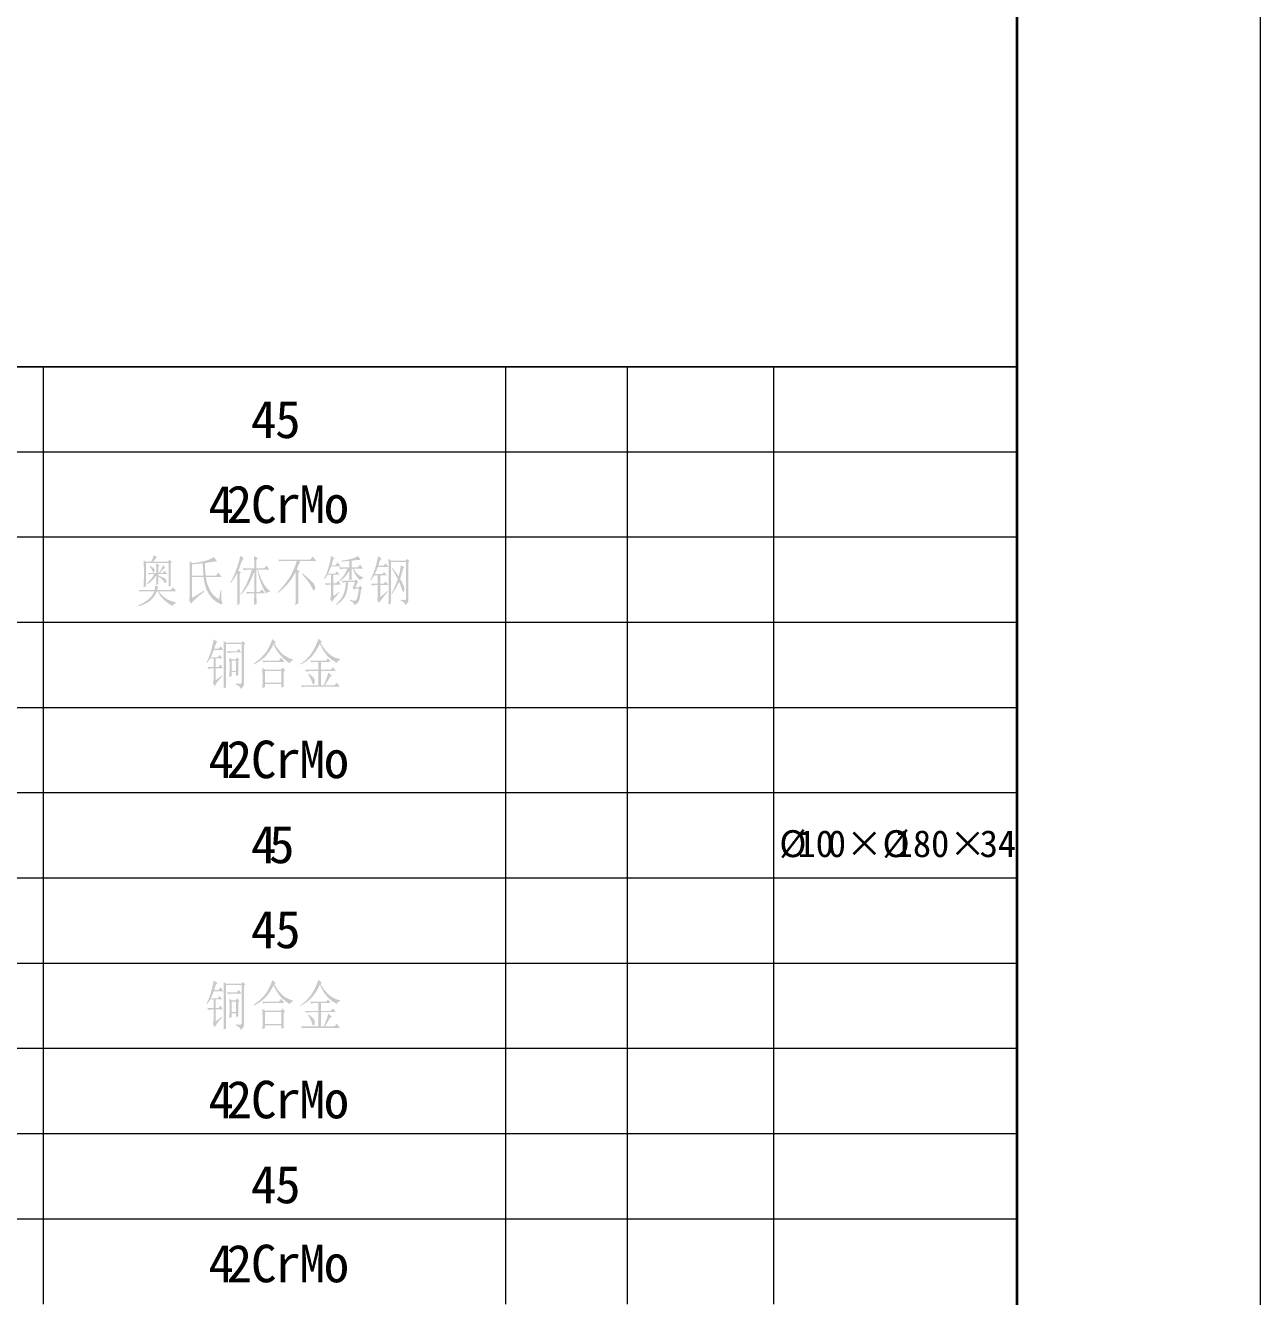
# Model space of a CAD drawing. Header units: millimetres. Extents: x -594 to 6367, y -2099 to 456.
# Drawn here: x 493 to 594.5, y -112.9 to -8.4 of the extents above; entities that cross this region are included whole.
import ezdxf

# ---------------------------------------------------------------- set-up
doc = ezdxf.new("R2010")
doc.units = ezdxf.units.MM
doc.layers.get('0').update_dxf_attribs({"lineweight": 35})
doc.layers.add('粗实线层', color=7, linetype='Continuous', lineweight=35)
doc.layers.add('细实线层', color=7, linetype='Continuous', lineweight=18)
doc.styles.get("Standard").update_dxf_attribs({"font": 'txt.shx'})

# ---------------------------------------------------------------- blocks, each defined once
blk = doc.blocks.new('$CAXA_FRAME_13B17AC1$')
at = {"layer": '粗实线层'}
blk.add_line((574.5, -400.5), (574.5, 400.5), dxfattribs=at)
at = {"layer": '细实线层'}
blk.add_line((594.5, -420.5), (594.5, 420.5), dxfattribs=at)

msp = doc.modelspace()

# ---------------------------------------------------------------- hatches: boundary and pattern name
h = msp.add_hatch(color=0)
h.paths.add_polyline_path([(502.72, -54.6), (502.74, -53.95), (502.75, -53.35), (502.74, -52.82), (502.72, -52.35), (502.93, -52.48), (503.34, -52.48), (503.48, -52.19), (503.55, -51.93), (503.81, -52.11), (503.67, -52.26), (503.48, -52.48), (504.73, -52.48), (504.84, -52.3), (505.03, -52.49), (504.94, -52.62), (504.94, -53.05), (504.94, -53.45), (504.95, -53.89), (504.96, -54.43), (504.77, -54.54), (504.77, -52.58), (502.93, -52.58), (502.93, -54.47)])
h.paths.add_polyline_path([(503.76, -53.39), (503.76, -52.95), (503.75, -52.62), (504.02, -52.76), (503.93, -52.88), (503.93, -53.39), (503.99, -53.39), (504.11, -53.19), (504.2, -53.02), (504.26, -52.87), (504.31, -52.76), (504.51, -52.97), (504.45, -53.01), (504.35, -53.09), (504.22, -53.22), (504.06, -53.39), (504.29, -53.39), (504.45, -53.21), (504.68, -53.49), (503.93, -53.49), (503.93, -53.6), (504.25, -53.73), (504.47, -53.84), (504.54, -53.9), (504.58, -53.97), (504.6, -54.05), (504.59, -54.14), (504.56, -54.21), (504.51, -54.22), (504.46, -54.19), (504.39, -54.1), (504.21, -53.89), (503.93, -53.67), (503.93, -54.04), (503.94, -54.3), (503.75, -54.39), (503.76, -54.04), (503.76, -53.6), (503.59, -53.83), (503.41, -54.03), (503.23, -54.19), (503.03, -54.32), (503, -54.26), (503.34, -53.9), (503.6, -53.49), (503.33, -53.49), (503.16, -53.53), (503.05, -53.39)])
h.paths.add_polyline_path([(503.25, -52.81), (503.44, -52.92), (503.57, -53.02), (503.63, -53.14), (503.6, -53.29), (503.56, -53.35), (503.53, -53.36), (503.49, -53.33), (503.46, -53.26), (503.36, -53.06), (503.21, -52.85)])
h.paths.add_polyline_path([(503.94, -54.54), (503.88, -54.64), (503.83, -54.79), (504.93, -54.79), (505.15, -54.57), (505.39, -54.9), (503.95, -54.9), (504.09, -55.08), (504.25, -55.25), (504.43, -55.4), (504.63, -55.54), (505.03, -55.72), (505.4, -55.82), (505.4, -55.86), (505.23, -55.94), (505.12, -56.1), (504.97, -56.03), (504.82, -55.94), (504.65, -55.82), (504.48, -55.68), (504.3, -55.52), (504.14, -55.34), (504, -55.13), (503.88, -54.9), (503.81, -54.9), (503.72, -55.12), (503.59, -55.33), (503.44, -55.51), (503.26, -55.68), (503.06, -55.82), (502.83, -55.94), (502.58, -56.05), (502.3, -56.13), (502.3, -56.06), (502.71, -55.85), (503.08, -55.6), (503.4, -55.28), (503.62, -54.9), (502.59, -54.9), (502.42, -54.93), (502.31, -54.79), (503.64, -54.79), (503.67, -54.57), (503.67, -54.43)])
h = msp.add_hatch(color=0)
h.paths.add_polyline_path([(508.92, -55.57), (509.06, -54.79), (509.11, -54.81), (509.1, -55.43), (509.13, -55.7), (509.19, -55.89), (509.2, -55.95), (509.17, -55.97), (509.09, -55.96), (508.96, -55.92), (508.66, -55.75), (508.36, -55.49), (508.1, -55.16), (507.9, -54.78), (507.82, -54.56), (507.75, -54.32), (507.69, -54.04), (507.65, -53.74), (506.71, -53.74), (506.71, -55.44), (507.68, -54.86), (507.71, -54.93), (507.31, -55.25), (507, -55.52), (506.77, -55.74), (506.63, -55.93), (506.45, -55.62), (506.51, -55.48), (506.52, -55.27), (506.52, -52.95), (506.52, -52.71), (506.5, -52.41), (506.71, -52.58), (507.19, -52.53), (507.7, -52.42), (507.95, -52.35), (508.16, -52.27), (508.34, -52.18), (508.49, -52.09), (508.75, -52.44), (508.63, -52.45), (508.42, -52.47), (508.14, -52.52), (507.77, -52.58), (507.78, -53.09), (507.83, -53.63), (508.65, -53.63), (508.86, -53.38), (509.16, -53.74), (507.84, -53.74), (507.92, -54.17), (508.06, -54.57), (508.24, -54.92), (508.45, -55.19), (508.68, -55.4)])
h.paths.add_polyline_path([(507.64, -53.63), (507.6, -53.13), (507.58, -52.6), (507.41, -52.62), (507.21, -52.64), (506.98, -52.67), (506.71, -52.69), (506.71, -53.63)])
h = msp.add_hatch(color=0)
h.paths.add_polyline_path([(510.42, -56.06), (510.42, -55.79), (510.43, -55.56), (510.43, -55.35), (510.43, -55.18), (510.43, -53.38), (510.18, -53.82), (509.89, -54.23), (509.85, -54.18), (510, -53.91), (510.14, -53.62), (510.27, -53.31), (510.4, -52.96), (510.5, -52.64), (510.58, -52.36), (510.63, -52.14), (510.67, -51.97), (510.96, -52.21), (510.86, -52.28), (510.75, -52.56), (510.65, -52.8), (510.57, -53.02), (510.5, -53.2), (510.72, -53.35), (510.61, -53.48), (510.61, -55.92)])
h.paths.add_polyline_path([(511.99, -55.23), (512.01, -55.92), (511.78, -56.04), (511.79, -55.78), (511.8, -55.57), (511.81, -55.41), (511.81, -55.29), (511.81, -55.06), (511.58, -55.06), (511.4, -55.07), (511.25, -55.11), (511.11, -54.95), (511.81, -54.95), (511.81, -53.27), (511.58, -53.87), (511.32, -54.39), (511.02, -54.83), (510.71, -55.18), (510.67, -55.13), (510.8, -54.96), (510.93, -54.75), (511.07, -54.51), (511.21, -54.23), (511.44, -53.67), (511.62, -53.13), (511.32, -53.13), (511.14, -53.14), (510.98, -53.18), (510.86, -53.02), (511.81, -53.02), (511.81, -52.49), (511.8, -52.28), (511.78, -51.99), (512.12, -52.18), (511.99, -52.3), (511.99, -53.02), (512.63, -53.02), (512.81, -52.79), (513.07, -53.13), (512.12, -53.13), (512.22, -53.48), (512.34, -53.79), (512.47, -54.07), (512.6, -54.31), (512.74, -54.51), (512.87, -54.67), (513, -54.79), (513.12, -54.86), (513.12, -54.93), (513.02, -54.94), (512.94, -54.97), (512.88, -55.02), (512.84, -55.09), (512.73, -54.97), (512.63, -54.81), (512.52, -54.59), (512.41, -54.33), (512.2, -53.75), (512.06, -53.13), (511.99, -53.13), (511.99, -54.95), (512.27, -54.95), (512.45, -54.74), (512.7, -55.06), (511.99, -55.06)])
h = msp.add_hatch(color=0)
h.paths.add_polyline_path([(515.43, -53.41), (515.43, -55.09), (515.43, -55.34), (515.43, -55.56), (515.43, -55.75), (515.44, -55.9), (515.2, -56.03), (515.21, -55.4), (515.22, -54.86), (515.22, -53.32), (514.92, -53.83), (514.57, -54.29), (514.19, -54.69), (513.77, -55.04), (513.74, -54.97), (513.96, -54.74), (514.19, -54.49), (514.4, -54.21), (514.62, -53.91), (514.82, -53.58), (515, -53.22), (515.17, -52.83), (515.31, -52.41), (514.22, -52.41), (514.04, -52.42), (513.89, -52.46), (513.77, -52.3), (516.42, -52.3), (516.62, -52.04), (516.92, -52.41), (515.59, -52.41), (515.46, -52.74), (515.31, -53.11), (515.55, -53.28)])
h.paths.add_polyline_path([(515.72, -53.46), (515.76, -53.41), (515.97, -53.59), (516.16, -53.75), (516.32, -53.89), (516.46, -54.02), (516.57, -54.13), (516.66, -54.22), (516.72, -54.3), (516.76, -54.36), (516.83, -54.57), (516.79, -54.77), (516.74, -54.83), (516.69, -54.82), (516.62, -54.74), (516.54, -54.59), (516.43, -54.38), (516.26, -54.12), (516.02, -53.82)])
h = msp.add_hatch(color=0)
h.paths.add_polyline_path([(518.98, -52.39), (519.43, -52.32), (519.81, -52.23), (520.12, -52.12), (520.36, -52), (520.54, -52.32), (520.41, -52.32), (520.24, -52.33), (520.04, -52.36), (519.81, -52.39), (519.81, -52.93), (520.32, -52.93), (520.51, -52.72), (520.75, -53.04), (519.96, -53.04), (520.13, -53.3), (520.32, -53.51), (520.54, -53.66), (520.78, -53.76), (520.78, -53.83), (520.69, -53.84), (520.62, -53.87), (520.56, -53.93), (520.53, -54.01), (520.32, -53.81), (520.15, -53.58), (520.01, -53.32), (519.9, -53.04), (519.81, -53.04), (519.81, -53.34), (519.82, -53.58), (519.83, -53.77), (519.84, -53.9), (519.61, -53.98), (519.62, -53.57), (519.63, -53.2), (519.47, -53.46), (519.29, -53.69), (519.07, -53.9), (518.83, -54.08), (518.8, -54.02), (519, -53.81), (519.19, -53.58), (519.34, -53.32), (519.48, -53.04), (519.22, -53.04), (519.04, -53.06), (518.89, -53.09), (518.75, -52.93), (519.63, -52.93), (519.63, -52.41), (518.98, -52.46)])
h.paths.add_polyline_path([(518.99, -54.04), (520.08, -54.04), (520.18, -53.9), (520.37, -54.15), (520.27, -54.22), (520.12, -54.58), (520.41, -54.58), (520.51, -54.44), (520.71, -54.67), (520.59, -54.76), (520.54, -55.13), (520.49, -55.41), (520.45, -55.6), (520.41, -55.71), (520.34, -55.82), (520.27, -55.9), (520.17, -55.97), (520.02, -56.03), (519.99, -55.92), (519.93, -55.82), (519.82, -55.74), (519.68, -55.68), (519.69, -55.6), (519.89, -55.65), (520.05, -55.68), (520.11, -55.67), (520.16, -55.65), (520.21, -55.59), (520.26, -55.5), (520.29, -55.38), (520.33, -55.2), (520.37, -54.97), (520.41, -54.69), (520.12, -54.69), (520.05, -54.79), (519.87, -54.58), (519.92, -54.56), (519.97, -54.48), (520.02, -54.34), (520.08, -54.15), (519.53, -54.15), (519.49, -54.57), (519.42, -54.93), (519.32, -55.22), (519.2, -55.44), (518.91, -55.77), (518.55, -56.03), (518.53, -55.97), (518.87, -55.63), (519.1, -55.26), (519.19, -55.05), (519.26, -54.8), (519.31, -54.49), (519.35, -54.15), (519.25, -54.16), (519.12, -54.19)])
h.paths.add_polyline_path([(518.31, -55.3), (518.78, -54.97), (518.81, -55.02), (518.58, -55.27), (518.4, -55.48), (518.28, -55.65), (518.21, -55.78), (518.05, -55.51), (518.1, -55.42), (518.11, -55.27), (518.11, -54.36), (518.05, -54.36), (517.87, -54.37), (517.72, -54.4), (517.58, -54.25), (518.11, -54.25), (518.11, -53.55), (517.84, -53.55), (517.72, -53.72), (517.58, -53.91), (517.54, -53.88), (517.73, -53.5), (517.88, -53.06), (518.02, -52.55), (518.13, -51.99), (518.42, -52.2), (518.29, -52.3), (518.22, -52.56), (518.16, -52.76), (518.5, -52.76), (518.66, -52.51), (518.9, -52.86), (518.13, -52.86), (518, -53.18), (517.88, -53.45), (518.45, -53.45), (518.6, -53.25), (518.83, -53.55), (518.31, -53.55), (518.31, -54.25), (518.53, -54.25), (518.72, -54.04), (518.92, -54.36), (518.31, -54.36)])
h = msp.add_hatch(color=0)
h.paths.add_polyline_path([(522.84, -56), (522.85, -55.57), (522.85, -55.11), (522.86, -54.61), (522.86, -54.08), (522.86, -53.55), (522.85, -53.07), (522.85, -52.63), (522.84, -52.23), (523.05, -52.39), (524.25, -52.39), (524.37, -52.23), (524.57, -52.46), (524.47, -52.55), (524.47, -55.6), (524.46, -55.72), (524.42, -55.84), (524.34, -55.94), (524.21, -56.03), (524.17, -55.9), (524.09, -55.8), (523.97, -55.72), (523.82, -55.65), (523.82, -55.58), (523.96, -55.61), (524.08, -55.62), (524.16, -55.63), (524.21, -55.63), (524.26, -55.6), (524.28, -55.53), (524.28, -52.49), (523.04, -52.49), (523.04, -55.3), (523.04, -55.4), (523.04, -55.53), (523.04, -55.69), (523.05, -55.89)])
h.paths.add_polyline_path([(523.15, -52.97), (523.41, -53.3), (523.68, -53.67), (523.75, -53.4), (523.8, -53.16), (523.84, -52.94), (523.86, -52.74), (524.14, -52.93), (524.04, -53.06), (523.91, -53.51), (523.8, -53.88), (523.97, -54.19), (524.08, -54.43), (524.14, -54.61), (524.16, -54.75), (524.14, -54.85), (524.09, -54.93), (524.05, -54.95), (524.02, -54.92), (523.98, -54.85), (523.95, -54.74), (523.85, -54.46), (523.72, -54.12), (523.46, -54.63), (523.12, -55.13), (523.08, -55.08), (523.25, -54.76), (523.39, -54.46), (523.51, -54.17), (523.61, -53.9), (523.51, -53.71), (523.39, -53.51), (523.27, -53.28), (523.12, -53.02)])
h.paths.add_polyline_path([(522.16, -55.39), (522.76, -54.88), (522.79, -54.93), (522.55, -55.22), (522.35, -55.46), (522.19, -55.68), (522.07, -55.86), (521.91, -55.6), (521.95, -55.49), (521.96, -55.34), (521.96, -54.39), (521.85, -54.39), (521.68, -54.4), (521.52, -54.44), (521.39, -54.29), (521.96, -54.29), (521.96, -53.59), (521.68, -53.59), (521.39, -54.01), (521.35, -53.97), (521.55, -53.54), (521.73, -53.07), (521.88, -52.56), (521.99, -52.02), (522.27, -52.21), (522.16, -52.34), (522.08, -52.55), (522.01, -52.79), (522.45, -52.79), (522.61, -52.6), (522.83, -52.9), (521.98, -52.9), (521.84, -53.22), (521.73, -53.48), (522.35, -53.48), (522.49, -53.31), (522.7, -53.59), (522.16, -53.59), (522.16, -54.29), (522.45, -54.29), (522.61, -54.09), (522.83, -54.39), (522.16, -54.39)])
h = msp.add_hatch(color=0)
h.paths.add_polyline_path([(509.97, -60.6), (509.97, -61.44), (510.32, -61.44), (510.32, -60.6)])
h.paths.add_polyline_path([(509.3, -62.91), (509.3, -62.35), (509.31, -61.83), (509.31, -61.34), (509.31, -60.88), (509.31, -59.96), (509.3, -58.97), (509.5, -59.12), (510.77, -59.12), (510.87, -58.97), (511.08, -59.18), (510.98, -59.28), (510.98, -62.44), (510.96, -62.6), (510.9, -62.73), (510.81, -62.84), (510.68, -62.91), (510.65, -62.8), (510.57, -62.7), (510.46, -62.62), (510.3, -62.56), (510.3, -62.48), (510.45, -62.49), (510.62, -62.5), (510.7, -62.49), (510.75, -62.46), (510.78, -62.4), (510.79, -62.31), (510.79, -59.23), (509.49, -59.23), (509.49, -62.79)])
h.paths.add_polyline_path([(509.55, -59.83), (510.38, -59.83), (510.55, -59.63), (510.75, -59.93), (510.01, -59.93), (509.83, -59.94), (509.67, -59.98)])
h.paths.add_polyline_path([(509.77, -60.35), (509.97, -60.49), (510.3, -60.49), (510.4, -60.32), (510.59, -60.53), (510.5, -60.63), (510.5, -61.03), (510.5, -61.36), (510.5, -61.61), (510.51, -61.78), (510.32, -61.88), (510.32, -61.54), (509.97, -61.54), (509.97, -61.86), (509.77, -61.95), (509.78, -61.55), (509.78, -61.12), (509.78, -60.71)])
h.paths.add_polyline_path([(508.65, -62.21), (509.16, -61.82), (509.19, -61.88), (508.95, -62.15), (508.76, -62.37), (508.65, -62.56), (508.59, -62.7), (508.41, -62.42), (508.45, -62.33), (508.47, -62.17), (508.47, -61.23), (508.41, -61.23), (508.23, -61.25), (508.08, -61.28), (507.94, -61.12), (508.47, -61.12), (508.47, -60.42), (508.2, -60.42), (508.08, -60.59), (507.94, -60.79), (507.9, -60.75), (508.07, -60.37), (508.23, -59.93), (508.36, -59.43), (508.49, -58.86), (508.8, -59.07), (508.68, -59.16), (508.58, -59.43), (508.52, -59.63), (508.87, -59.63), (509.05, -59.42), (509.27, -59.74), (508.49, -59.74), (508.36, -60.05), (508.24, -60.32), (508.82, -60.32), (508.98, -60.12), (509.2, -60.42), (508.65, -60.42), (508.65, -61.12), (508.88, -61.12), (509.03, -60.91), (509.24, -61.23), (508.65, -61.23)])
h = msp.add_hatch(color=0)
h.paths.add_polyline_path([(513.59, -59.07), (513.47, -59.16), (513.68, -59.54), (514, -59.93), (514.2, -60.11), (514.44, -60.27), (514.71, -60.41), (515.01, -60.51), (515.01, -60.56), (514.83, -60.65), (514.72, -60.81), (514.43, -60.6), (514.18, -60.39), (513.97, -60.17), (513.8, -59.96), (513.66, -59.76), (513.55, -59.57), (513.47, -59.4), (513.41, -59.25), (513.22, -59.59), (513.03, -59.88), (512.84, -60.13), (512.65, -60.33), (512.23, -60.67), (511.76, -60.93), (511.75, -60.86), (512.25, -60.48), (512.68, -60.04), (512.86, -59.79), (513.02, -59.5), (513.17, -59.18), (513.3, -58.83)])
h.paths.add_polyline_path([(512.45, -60.6), (513.84, -60.6), (514.03, -60.37), (514.29, -60.7), (512.88, -60.7), (512.72, -60.72), (512.58, -60.75)])
h.paths.add_polyline_path([(512.7, -61.44), (512.7, -62.42), (514.04, -62.42), (514.04, -61.44)])
h.paths.add_polyline_path([(514.23, -61.53), (514.23, -61.9), (514.23, -62.22), (514.24, -62.5), (514.25, -62.72), (514.04, -62.83), (514.04, -62.53), (512.7, -62.53), (512.7, -62.76), (512.48, -62.86), (512.5, -62.43), (512.5, -62.02), (512.48, -61.19), (512.7, -61.33), (514, -61.33), (514.15, -61.16), (514.34, -61.4)])
h = msp.add_hatch(color=0)
h.paths.add_polyline_path([(517.09, -58.8), (517.38, -59.05), (517.26, -59.14), (517.43, -59.42), (517.61, -59.67), (517.79, -59.89), (517.99, -60.07), (518.2, -60.22), (518.41, -60.34), (518.64, -60.42), (518.87, -60.47), (518.87, -60.54), (518.78, -60.57), (518.71, -60.62), (518.65, -60.69), (518.62, -60.79), (518.18, -60.54), (517.8, -60.19), (517.47, -59.75), (517.2, -59.21), (516.91, -59.77), (516.55, -60.25), (516.13, -60.63), (515.64, -60.93), (515.62, -60.86), (515.85, -60.7), (516.07, -60.52), (516.28, -60.3), (516.47, -60.06), (516.64, -59.79), (516.81, -59.49), (516.95, -59.16)])
h.paths.add_polyline_path([(516.39, -60.6), (517.72, -60.6), (517.87, -60.4), (518.09, -60.7), (517.29, -60.7), (517.29, -61.35), (518.11, -61.35), (518.28, -61.14), (518.51, -61.46), (517.29, -61.46), (517.29, -62.63), (517.53, -62.63), (517.67, -62.28), (517.78, -61.98), (517.85, -61.75), (517.9, -61.58), (518.2, -61.85), (518.05, -61.92), (517.62, -62.63), (518.41, -62.63), (518.59, -62.41), (518.85, -62.74), (516.1, -62.74), (515.93, -62.75), (515.77, -62.79), (515.64, -62.63), (517.09, -62.63), (517.09, -61.46), (516.44, -61.46), (516.26, -61.47), (516.1, -61.51), (515.97, -61.35), (517.09, -61.35), (517.09, -60.7), (516.85, -60.7), (516.68, -60.72), (516.52, -60.75)])
h.paths.add_polyline_path([(516.24, -61.71), (516.28, -61.65), (516.48, -61.81), (516.63, -61.95), (516.73, -62.07), (516.78, -62.17), (516.79, -62.34), (516.74, -62.5), (516.69, -62.56), (516.65, -62.56), (516.61, -62.5), (516.57, -62.39), (516.52, -62.24), (516.45, -62.08), (516.36, -61.9)])
h = msp.add_hatch(color=0)
h.paths.add_polyline_path([(509.97, -88.62), (509.97, -89.46), (510.32, -89.46), (510.32, -88.62)])
h.paths.add_polyline_path([(509.3, -90.94), (509.3, -90.38), (509.31, -89.85), (509.31, -89.36), (509.31, -88.9), (509.31, -87.99), (509.3, -86.99), (509.5, -87.15), (510.77, -87.15), (510.87, -86.99), (511.08, -87.2), (510.98, -87.3), (510.98, -90.46), (510.96, -90.62), (510.9, -90.76), (510.81, -90.86), (510.68, -90.94), (510.65, -90.82), (510.57, -90.73), (510.46, -90.65), (510.3, -90.59), (510.3, -90.5), (510.45, -90.52), (510.62, -90.52), (510.7, -90.51), (510.75, -90.48), (510.78, -90.42), (510.79, -90.34), (510.79, -87.25), (509.49, -87.25), (509.49, -90.81)])
h.paths.add_polyline_path([(509.55, -87.85), (510.38, -87.85), (510.55, -87.66), (510.75, -87.95), (510.01, -87.95), (509.83, -87.97), (509.67, -88.01)])
h.paths.add_polyline_path([(509.77, -88.37), (509.97, -88.51), (510.3, -88.51), (510.4, -88.34), (510.59, -88.55), (510.5, -88.65), (510.5, -89.06), (510.5, -89.38), (510.5, -89.63), (510.51, -89.8), (510.32, -89.9), (510.32, -89.57), (509.97, -89.57), (509.97, -89.89), (509.77, -89.97), (509.78, -89.58), (509.78, -89.14), (509.78, -88.73)])
h.paths.add_polyline_path([(508.65, -90.24), (509.16, -89.85), (509.19, -89.9), (508.95, -90.17), (508.76, -90.4), (508.65, -90.58), (508.59, -90.73), (508.41, -90.45), (508.45, -90.35), (508.47, -90.2), (508.47, -89.25), (508.41, -89.25), (508.23, -89.27), (508.08, -89.31), (507.94, -89.14), (508.47, -89.14), (508.47, -88.44), (508.2, -88.44), (508.08, -88.62), (507.94, -88.82), (507.9, -88.78), (508.07, -88.4), (508.23, -87.95), (508.36, -87.45), (508.49, -86.88), (508.8, -87.09), (508.68, -87.18), (508.58, -87.45), (508.52, -87.66), (508.87, -87.66), (509.05, -87.44), (509.27, -87.76), (508.49, -87.76), (508.36, -88.07), (508.24, -88.34), (508.82, -88.34), (508.98, -88.15), (509.2, -88.44), (508.65, -88.44), (508.65, -89.14), (508.88, -89.14), (509.03, -88.93), (509.24, -89.25), (508.65, -89.25)])
h = msp.add_hatch(color=0)
h.paths.add_polyline_path([(513.59, -87.09), (513.47, -87.18), (513.68, -87.56), (514, -87.95), (514.2, -88.14), (514.44, -88.3), (514.71, -88.43), (515.01, -88.54), (515.01, -88.58), (514.83, -88.68), (514.72, -88.83), (514.43, -88.62), (514.18, -88.41), (513.97, -88.2), (513.8, -87.98), (513.66, -87.78), (513.55, -87.59), (513.47, -87.42), (513.41, -87.27), (513.22, -87.61), (513.03, -87.91), (512.84, -88.15), (512.65, -88.36), (512.23, -88.69), (511.76, -88.96), (511.75, -88.89), (512.25, -88.51), (512.68, -88.06), (512.86, -87.81), (513.02, -87.52), (513.17, -87.2), (513.3, -86.85)])
h.paths.add_polyline_path([(512.45, -88.62), (513.84, -88.62), (514.03, -88.4), (514.29, -88.72), (512.88, -88.72), (512.72, -88.74), (512.58, -88.78)])
h.paths.add_polyline_path([(512.7, -89.46), (512.7, -90.45), (514.04, -90.45), (514.04, -89.46)])
h.paths.add_polyline_path([(514.23, -89.55), (514.23, -89.92), (514.23, -90.25), (514.24, -90.52), (514.25, -90.74), (514.04, -90.85), (514.04, -90.56), (512.7, -90.56), (512.7, -90.78), (512.48, -90.88), (512.5, -90.45), (512.5, -90.04), (512.48, -89.21), (512.7, -89.36), (514, -89.36), (514.15, -89.18), (514.34, -89.43)])
h = msp.add_hatch(color=0)
h.paths.add_polyline_path([(517.09, -86.83), (517.38, -87.08), (517.26, -87.16), (517.43, -87.45), (517.61, -87.69), (517.79, -87.91), (517.99, -88.09), (518.2, -88.24), (518.41, -88.36), (518.64, -88.45), (518.87, -88.5), (518.87, -88.57), (518.78, -88.59), (518.71, -88.64), (518.65, -88.71), (518.62, -88.82), (518.18, -88.56), (517.8, -88.21), (517.47, -87.77), (517.2, -87.23), (516.91, -87.8), (516.55, -88.27), (516.13, -88.66), (515.64, -88.96), (515.62, -88.89), (515.85, -88.73), (516.07, -88.54), (516.28, -88.32), (516.47, -88.08), (516.64, -87.81), (516.81, -87.51), (516.95, -87.18)])
h.paths.add_polyline_path([(516.39, -88.62), (517.72, -88.62), (517.87, -88.43), (518.09, -88.72), (517.29, -88.72), (517.29, -89.38), (518.11, -89.38), (518.28, -89.17), (518.51, -89.48), (517.29, -89.48), (517.29, -90.66), (517.53, -90.66), (517.67, -90.3), (517.78, -90.01), (517.85, -89.78), (517.9, -89.6), (518.2, -89.87), (518.05, -89.94), (517.62, -90.66), (518.41, -90.66), (518.59, -90.43), (518.85, -90.77), (516.1, -90.77), (515.93, -90.78), (515.77, -90.81), (515.64, -90.66), (517.09, -90.66), (517.09, -89.48), (516.44, -89.48), (516.26, -89.5), (516.1, -89.53), (515.97, -89.38), (517.09, -89.38), (517.09, -88.72), (516.85, -88.72), (516.68, -88.74), (516.52, -88.78)])
h.paths.add_polyline_path([(516.24, -89.73), (516.28, -89.67), (516.48, -89.83), (516.63, -89.97), (516.73, -90.09), (516.78, -90.19), (516.79, -90.36), (516.74, -90.52), (516.69, -90.58), (516.65, -90.58), (516.61, -90.53), (516.57, -90.42), (516.52, -90.27), (516.45, -90.1), (516.36, -89.92)])

# ---------------------------------------------------------------- linework, layer by layer
at = {"color": 0, "lineweight": 0}
for points in [[(394.5, -36.47), (574.47, -36.47)], [(574.5, -36.47), (394.5, -36.47)], [(494.5, -43.48), (494.5, -36.47)], [(532.49, -43.48), (532.49, -36.47)], [(542.49, -43.48), (542.49, -36.47)], [(554.5, -43.48), (554.5, -36.47)], [(574.5, -43.48), (574.5, -36.47)], [(574.5, -43.48), (394.5, -43.48)], [(574.5, -43.48), (394.5, -43.48)], [(494.5, -50.46), (494.5, -43.48)], [(532.49, -50.46), (532.49, -43.48)], [(542.49, -50.46), (542.49, -43.48)], [(554.5, -50.46), (554.5, -43.48)], [(574.5, -50.46), (574.5, -43.48)], [(574.5, -50.46), (394.5, -50.46)], [(574.5, -50.46), (394.5, -50.46)], [(494.5, -57.46), (494.5, -50.46)], [(532.49, -57.46), (532.49, -50.46)], [(542.49, -57.46), (542.49, -50.46)], [(554.5, -57.46), (554.5, -50.46)], [(574.5, -57.46), (574.5, -50.46)], [(574.5, -57.46), (394.5, -57.46)], [(574.5, -57.46), (394.5, -57.46)], [(494.5, -64.47), (494.5, -57.46)], [(532.49, -64.47), (532.49, -57.46)], [(542.49, -64.47), (542.49, -57.46)], [(554.5, -64.47), (554.5, -57.46)], [(574.5, -64.47), (574.5, -57.46)], [(574.5, -64.47), (394.5, -64.47)], [(574.5, -64.47), (394.5, -64.47)], [(494.5, -71.47), (494.5, -64.47)], [(532.49, -71.47), (532.49, -64.47)], [(542.49, -71.47), (542.49, -64.47)], [(554.5, -71.47), (554.5, -64.47)], [(574.5, -71.47), (574.5, -64.47)], [(574.5, -71.47), (394.5, -71.47)], [(574.5, -71.47), (394.5, -71.47)], [(494.5, -78.48), (494.5, -71.47)], [(532.49, -78.48), (532.49, -71.47)], [(542.49, -78.48), (542.49, -71.47)], [(554.5, -78.48), (554.5, -71.47)], [(574.5, -78.48), (574.5, -71.47)], [(574.5, -78.48), (394.5, -78.48)], [(574.5, -78.48), (394.5, -78.48)], [(494.5, -85.49), (494.5, -78.48)], [(532.49, -85.49), (532.49, -78.48)], [(542.49, -85.49), (542.49, -78.48)], [(554.5, -85.49), (554.5, -78.48)], [(574.5, -85.49), (574.5, -78.48)], [(574.5, -85.49), (394.5, -85.49)], [(574.5, -85.49), (394.5, -85.49)], [(494.5, -92.46), (494.5, -85.49)], [(532.49, -92.46), (532.49, -85.49)], [(542.49, -92.46), (542.49, -85.49)], [(554.5, -92.46), (554.5, -85.49)], [(574.5, -92.46), (574.5, -85.49)], [(574.5, -92.46), (394.5, -92.46)], [(574.5, -92.46), (394.5, -92.46)], [(494.5, -99.47), (494.5, -92.46)], [(532.49, -99.47), (532.49, -92.46)], [(542.49, -99.47), (542.49, -92.46)], [(554.5, -99.47), (554.5, -92.46)], [(574.5, -99.47), (574.5, -92.46)], [(574.5, -99.47), (394.5, -99.47)], [(574.5, -99.47), (394.5, -99.47)], [(494.5, -106.48), (494.5, -99.47)], [(532.49, -106.48), (532.49, -99.47)], [(542.49, -106.48), (542.49, -99.47)], [(554.5, -106.48), (554.5, -99.47)], [(574.5, -106.48), (574.5, -99.47)], [(574.5, -106.48), (394.5, -106.48)], [(574.5, -106.48), (394.5, -106.48)], [(494.5, -113.48), (494.5, -106.48)], [(532.49, -113.48), (532.49, -106.48)], [(542.49, -113.48), (542.49, -106.48)], [(554.5, -113.48), (554.5, -106.48)], [(574.5, -113.48), (574.5, -106.48)]]:
    msp.add_lwpolyline(points, dxfattribs=at)

# ---------------------------------------------------------------- block references
at = {"layer": '粗实线层'}
msp.add_blockref('$CAXA_FRAME_13B17AC1$', (0, 0), dxfattribs=at)

# ---------------------------------------------------------------- texts
at = {"color": 0, "attachment_point": 1}
for s, insert, char_height in [('{\\fSimSun|b0|i0|c0;4}', (511.54, -39.23), 3.086), ('{\\fSimSun|b0|i0|c0;5}', (513.53, -39.23), 3.086), ('{\\fSimSun|b0|i0|c0;4}', (508.04, -46.21), 3.086), ('{\\fSimSun|b0|i0|c0;2}', (509.54, -46.21), 3.086), ('{\\fSimSun|b0|i0|c0;C}', (511.54, -46.21), 3.086), ('{\\fSimSun|b0|i0|c0;r}', (513.53, -46.21), 3.086), ('{\\fSimSun|b0|i0|c0;M}', (515.53, -46.21), 3.086), ('{\\fSimSun|b0|i0|c0;o}', (517.52, -46.21), 3.086), ('{\\fSimSun|b0|i0|c0;4}', (508.04, -67.17), 3.086), ('{\\fSimSun|b0|i0|c0;2}', (509.54, -67.17), 3.086), ('{\\fSimSun|b0|i0|c0;C}', (511.54, -67.17), 3.086), ('{\\fSimSun|b0|i0|c0;M}', (515.53, -67.17), 3.086), ('{\\fSimSun|b0|i0|c0;r}', (513.53, -67.17), 3.086), ('{\\fSimSun|b0|i0|c0;o}', (517.52, -67.17), 3.086), ('{\\fSimSun|b0|i0|c0;4}', (511.54, -74.16), 3.086), ('{\\fSimSun|b0|i0|c0;5}', (513.03, -74.16), 3.086), ('{\\fSimSun|b0|i0|c0;Ø}', (554.95, -74.53), 2.2112), ('{\\fSimSun|b0|i0|c0;1}', (556.45, -74.53), 2.2112), ('{\\fSimSun|b0|i0|c0;0}', (557.94, -74.53), 2.2112), ('{\\fSimSun|b0|i0|c0;0}', (558.94, -74.53), 2.2112), ('{\\fSimSun|b0|i0|c0;×}', (560.44, -74.53), 2.2112), ('{\\fSimSun|b0|i0|c0;Ø}', (563.43, -74.53), 2.2112), ('{\\fSimSun|b0|i0|c0;1}', (564.43, -74.53), 2.2112), ('{\\fSimSun|b0|i0|c0;8}', (565.93, -74.53), 2.2112), ('{\\fSimSun|b0|i0|c0;0}', (567.42, -74.53), 2.2112), ('{\\fSimSun|b0|i0|c0;×}', (568.92, -74.53), 2.2112), ('{\\fSimSun|b0|i0|c0;3}', (571.42, -74.53), 2.2112), ('{\\fSimSun|b0|i0|c0;4}', (572.91, -74.53), 2.2112), ('{\\fSimSun|b0|i0|c0;4}', (511.54, -81.14), 3.086), ('{\\fSimSun|b0|i0|c0;5}', (513.53, -81.14), 3.086), ('{\\fSimSun|b0|i0|c0;4}', (508.04, -95.12), 3.086), ('{\\fSimSun|b0|i0|c0;2}', (509.54, -95.12), 3.086), ('{\\fSimSun|b0|i0|c0;C}', (511.54, -95.12), 3.086), ('{\\fSimSun|b0|i0|c0;r}', (513.53, -95.12), 3.086), ('{\\fSimSun|b0|i0|c0;M}', (515.53, -95.12), 3.086), ('{\\fSimSun|b0|i0|c0;o}', (517.52, -95.12), 3.086), ('{\\fSimSun|b0|i0|c0;4}', (511.54, -102.1), 3.086), ('{\\fSimSun|b0|i0|c0;5}', (513.53, -102.1), 3.086), ('{\\fSimSun|b0|i0|c0;C}', (511.54, -108.59), 3.086), ('{\\fSimSun|b0|i0|c0;M}', (515.53, -108.59), 3.086), ('{\\fSimSun|b0|i0|c0;4}', (508.04, -108.59), 3.086), ('{\\fSimSun|b0|i0|c0;2}', (509.54, -108.59), 3.086), ('{\\fSimSun|b0|i0|c0;r}', (513.53, -108.59), 3.086), ('{\\fSimSun|b0|i0|c0;o}', (517.52, -108.59), 3.086)]:
    msp.add_mtext(s, dxfattribs=dict(at, insert=insert, char_height=char_height))

doc.saveas('drawing.dxf')
